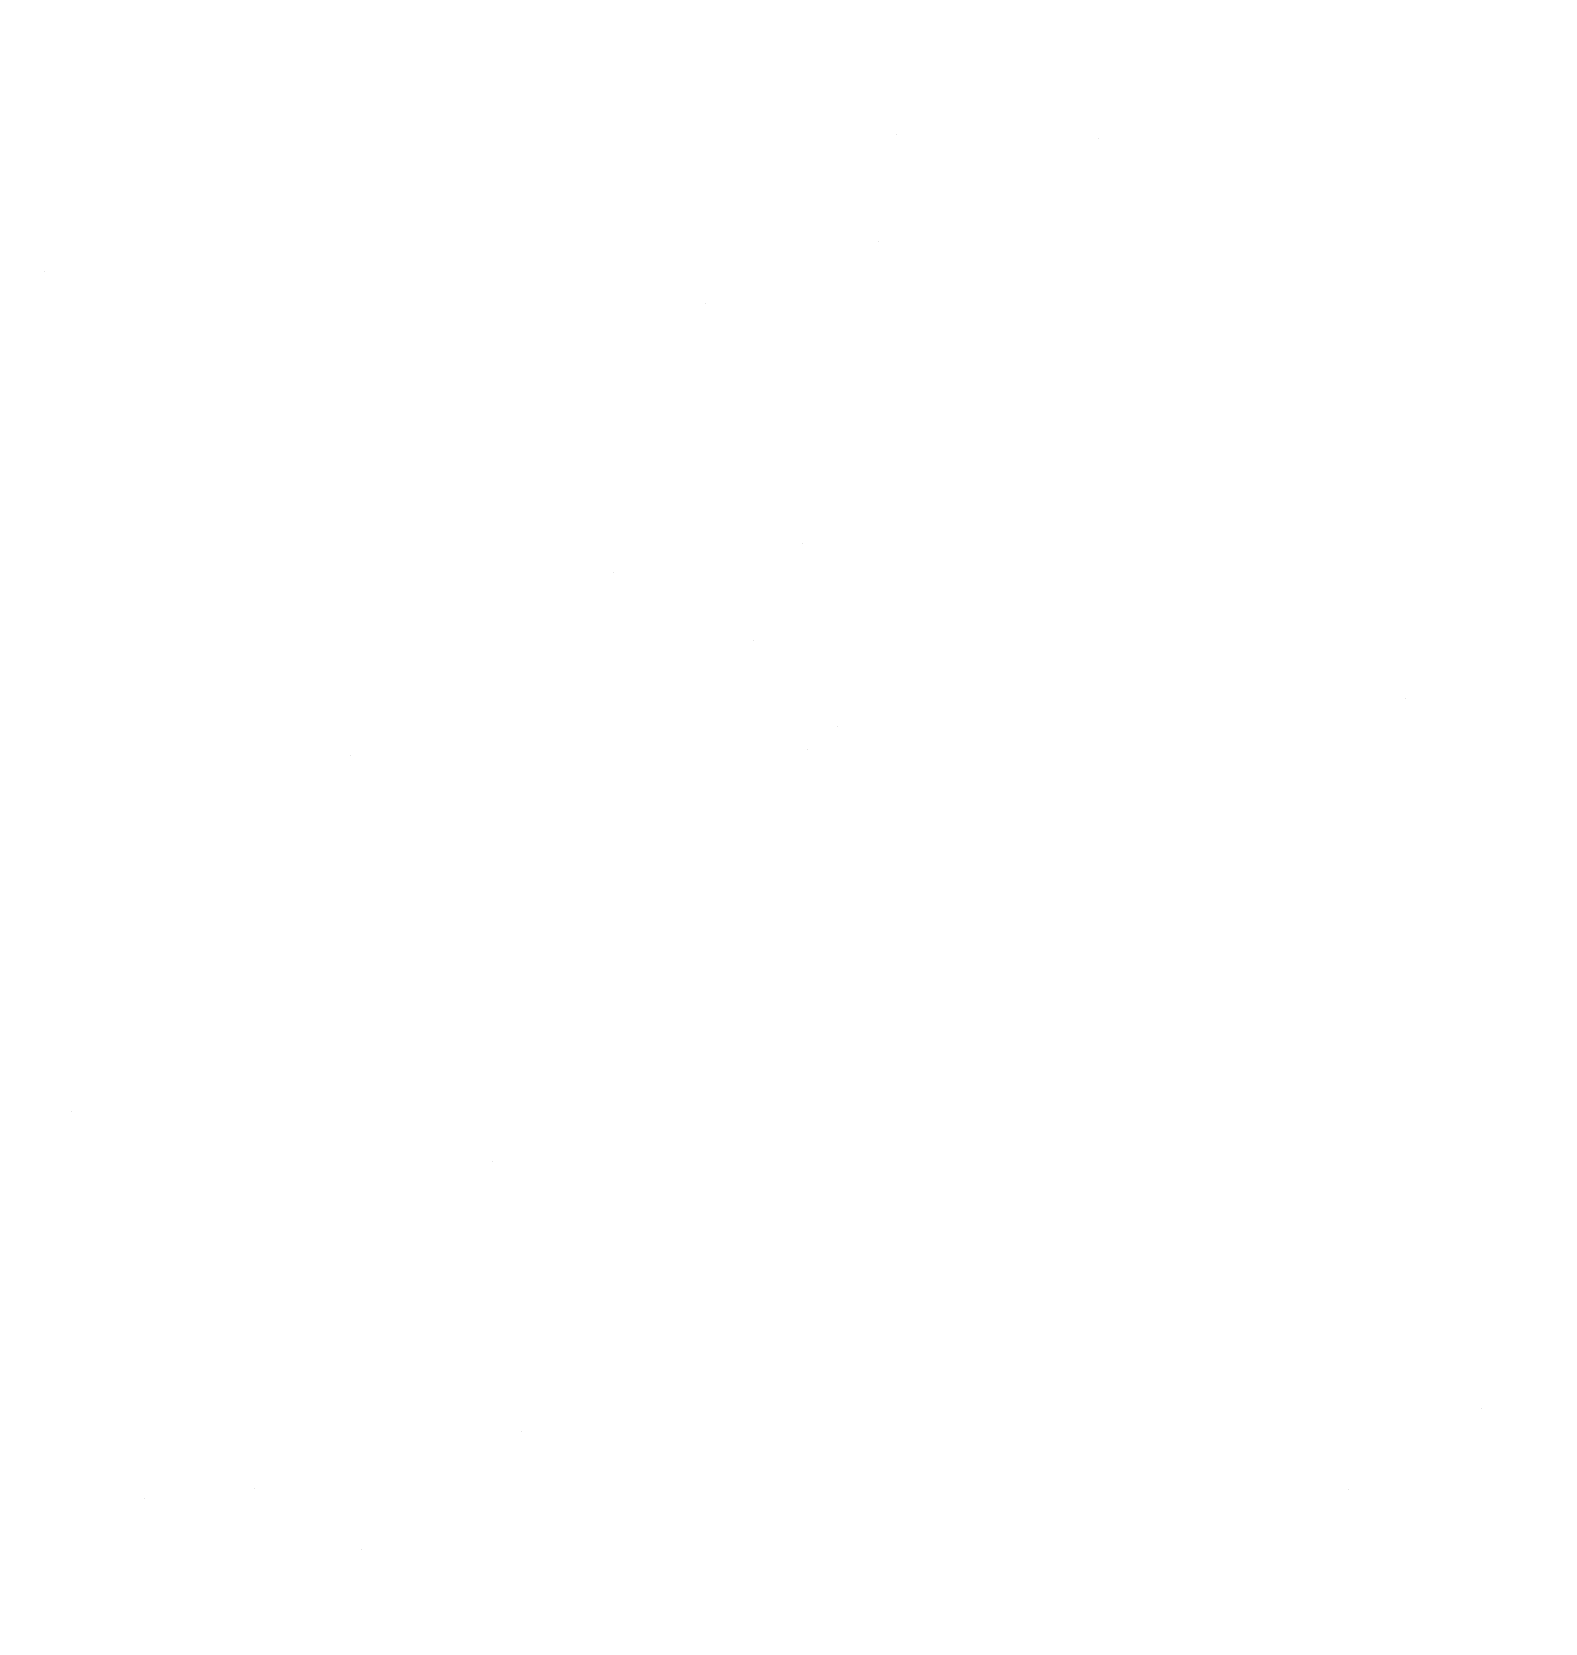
# Model space of a CAD drawing. Extents: x 0.2 to 49.5, y 17.6 to 52.5.
# Drawn here: x 40.92 to 41.946, y 20.409 to 21.488 of the extents above; entities that cross this region are included whole.
import ezdxf

# ---------------------------------------------------------------- set-up
doc = ezdxf.new("R2010")
doc.units = 0
doc.layers.get('0').update_dxf_attribs({"linetype": 'CONTINUOUS'})

msp = doc.modelspace()

# ---------------------------------------------------------------- linework, layer by layer
at = {"color": 7, "const_width": 0.0000000783}
for points in [[(41.2565, 21.3145), (41.2596, 21.2929), (41.2537, 21.2917), (41.2481, 21.2909), (41.243, 21.2907), (41.2356, 21.2912), (41.2294, 21.2926), (41.2244, 21.2949), (41.2204, 21.298), (41.2173, 21.3017), (41.215, 21.306), (41.2136, 21.3123), (41.2127, 21.3219), (41.2124, 21.3349), (41.2124, 21.4181), (41.1962, 21.4181), (41.1962, 21.4372), (41.2124, 21.4372), (41.2124, 21.473), (41.2343, 21.4877), (41.2343, 21.4372), (41.2565, 21.4372), (41.2565, 21.4181), (41.2343, 21.4181), (41.2343, 21.3336), (41.2344, 21.3274), (41.2348, 21.3229), (41.2354, 21.3201), (41.2364, 21.3182), (41.2377, 21.3166), (41.2392, 21.3153), (41.2413, 21.3143), (41.2438, 21.3138), (41.2468, 21.3136), (41.2495, 21.3137), (41.2527, 21.314), (41.2565, 21.3145)], [(41.0183, 21.3392), (41.0411, 21.336), (41.0364, 21.3223), (41.0298, 21.3109), (41.0211, 21.3016), (41.0105, 21.2948), (40.9981, 21.2907), (40.9838, 21.2893), (40.9661, 21.2915), (40.951, 21.298), (40.9386, 21.3089), (40.9293, 21.3236), (40.9237, 21.3419), (40.9218, 21.3637), (40.9237, 21.3862), (40.9294, 21.405), (40.9388, 21.4203), (40.9511, 21.4315), (40.9658, 21.4382), (40.9826, 21.4404), (40.999, 21.4382), (41.0132, 21.4317), (41.0253, 21.4207), (41.0344, 21.4058), (41.04, 21.3872), (41.0418, 21.3652), (41.0418, 21.3635), (41.0417, 21.3613), (41.0417, 21.3586), (40.9446, 21.3586), (40.9465, 21.344), (40.9506, 21.3318), (40.9568, 21.3221), (40.9646, 21.3151), (40.9737, 21.3109), (40.984, 21.3095), (40.9917, 21.3103), (40.9986, 21.3126), (41.0047, 21.3166), (41.01, 21.3222), (41.0145, 21.3297), (41.0183, 21.3392)], [(41.0688, 21.2926), (41.0688, 21.4372), (41.0886, 21.4372), (41.0886, 21.4166), (41.0996, 21.4299), (41.1134, 21.4378), (41.13, 21.4404), (41.1376, 21.4399), (41.1449, 21.4384), (41.1516, 21.4357), (41.1577, 21.4323), (41.1626, 21.4282), (41.1664, 21.4234), (41.1693, 21.418), (41.1716, 21.412), (41.1733, 21.4053), (41.1739, 21.3996), (41.1744, 21.3917), (41.1745, 21.3815), (41.1745, 21.2926), (41.1524, 21.2926), (41.1524, 21.3805), (41.1522, 21.3897), (41.1513, 21.3971), (41.1499, 21.4029), (41.1477, 21.4075), (41.1447, 21.4115), (41.1407, 21.4148), (41.1361, 21.4172), (41.131, 21.4187), (41.1254, 21.4192), (41.1164, 21.4181), (41.1083, 21.4148), (41.101, 21.4093), (41.0954, 21.4007), (41.0919, 21.3881), (41.0908, 21.3716), (41.0908, 21.2926), (41.0688, 21.2926)], [(41.2778, 21.2926), (41.2778, 21.4372), (41.2976, 21.4372), (41.2976, 21.4153), (41.3026, 21.4243), (41.3072, 21.4311), (41.3117, 21.4355), (41.3161, 21.4383), (41.3208, 21.4399), (41.3258, 21.4404), (41.3333, 21.4396), (41.3408, 21.4369), (41.3485, 21.4325), (41.3409, 21.4098), (41.3355, 21.4128), (41.3301, 21.4145), (41.3247, 21.4151), (41.3201, 21.4146), (41.3157, 21.413), (41.3117, 21.4103), (41.3082, 21.4066), (41.3055, 21.4022), (41.3035, 21.3969), (41.3015, 21.3879), (41.3002, 21.3784), (41.2998, 21.3683), (41.2998, 21.2926), (41.2778, 21.2926)], [(41.4507, 21.3392), (41.4735, 21.336), (41.4688, 21.3223), (41.4622, 21.3109), (41.4535, 21.3016), (41.4429, 21.2948), (41.4304, 21.2907), (41.4162, 21.2893), (41.3985, 21.2915), (41.3834, 21.298), (41.371, 21.3089), (41.3617, 21.3236), (41.3561, 21.3419), (41.3542, 21.3637), (41.3561, 21.3862), (41.3618, 21.405), (41.3711, 21.4203), (41.3835, 21.4315), (41.3982, 21.4382), (41.415, 21.4404), (41.4313, 21.4382), (41.4456, 21.4317), (41.4576, 21.4207), (41.4668, 21.4058), (41.4724, 21.3872), (41.4742, 21.3652), (41.4742, 21.3635), (41.4741, 21.3613), (41.4741, 21.3586), (41.377, 21.3586), (41.3789, 21.344), (41.383, 21.3318), (41.3892, 21.3221), (41.397, 21.3151), (41.4061, 21.3109), (41.4164, 21.3095), (41.4241, 21.3103), (41.431, 21.3126), (41.4371, 21.3166), (41.4424, 21.3222), (41.4469, 21.3297), (41.4507, 21.3392)], [(41.4971, 21.2806), (41.5185, 21.2771), (41.52, 21.2704), (41.5225, 21.265), (41.526, 21.261), (41.5322, 21.2572), (41.5396, 21.255), (41.5484, 21.2542), (41.5579, 21.255), (41.5658, 21.2572), (41.5721, 21.261), (41.577, 21.2662), (41.5808, 21.2725), (41.5834, 21.2801), (41.5843, 21.2869), (41.5848, 21.2974), (41.585, 21.3115), (41.5745, 21.301), (41.5625, 21.2947), (41.5489, 21.2926), (41.5324, 21.295), (41.5185, 21.3022), (41.5074, 21.3141), (41.4992, 21.3294), (41.4943, 21.3466), (41.4927, 21.3657), (41.4934, 21.3791), (41.4957, 21.3919), (41.4994, 21.4039), (41.5046, 21.4147), (41.5111, 21.4237), (41.519, 21.4309), (41.528, 21.4362), (41.538, 21.4394), (41.5491, 21.4404), (41.5635, 21.4381), (41.5762, 21.4312), (41.587, 21.4197), (41.587, 21.4372), (41.6074, 21.4372), (41.6074, 21.3122), (41.6067, 21.2919), (41.6046, 21.2759), (41.6012, 21.2643), (41.5963, 21.2556), (41.5897, 21.2482), (41.5816, 21.2421), (41.572, 21.2375), (41.5609, 21.2348), (41.5486, 21.2339), (41.534, 21.2352), (41.5215, 21.2391), (41.5109, 21.2456), (41.503, 21.2546), (41.4984, 21.2663), (41.4971, 21.2806)], [(41.7256, 21.3104), (41.7175, 21.3035), (41.7097, 21.298), (41.702, 21.2941), (41.6943, 21.2914), (41.6862, 21.2899), (41.6777, 21.2893), (41.6645, 21.2906), (41.6535, 21.2945), (41.6447, 21.301), (41.6383, 21.3094), (41.6345, 21.3194), (41.6332, 21.3307), (41.6337, 21.3376), (41.6352, 21.3441), (41.6376, 21.3501), (41.6408, 21.3556), (41.6446, 21.3603), (41.649, 21.3642), (41.6539, 21.3675), (41.6592, 21.3701), (41.6648, 21.3722), (41.6699, 21.3735), (41.6764, 21.3747), (41.6844, 21.3759), (41.7007, 21.3784), (41.7138, 21.3812), (41.7238, 21.3844), (41.7238, 21.3873), (41.7239, 21.3894), (41.7239, 21.3907), (41.7232, 21.3997), (41.7211, 21.4068), (41.7176, 21.4119), (41.7111, 21.4165), (41.7027, 21.4192), (41.6925, 21.4202), (41.6831, 21.4195), (41.6754, 21.4175), (41.6696, 21.4141), (41.665, 21.409), (41.6614, 21.4019), (41.6586, 21.3927), (41.637, 21.3959), (41.6394, 21.4055), (41.6426, 21.4138), (41.6467, 21.4208), (41.6519, 21.4266), (41.6584, 21.4314), (41.6662, 21.4353), (41.6751, 21.4382), (41.685, 21.4399), (41.6957, 21.4404), (41.7061, 21.44), (41.7152, 21.4385), (41.7228, 21.4361), (41.7291, 21.4329), (41.7342, 21.4293), (41.7381, 21.4251), (41.7411, 21.4203), (41.7433, 21.4148), (41.745, 21.4084), (41.7456, 21.4032), (41.746, 21.3956), (41.7461, 21.3858), (41.7461, 21.3532), (41.7462, 21.3332), (41.7467, 21.3188), (41.7475, 21.31), (41.7487, 21.304), (41.7506, 21.2982), (41.7531, 21.2926), (41.73, 21.2926), (41.728, 21.298), (41.7265, 21.3039), (41.7256, 21.3104)], [(41.9349, 21.3104), (41.9268, 21.3035), (41.919, 21.298), (41.9113, 21.2941), (41.9036, 21.2914), (41.8955, 21.2899), (41.887, 21.2893), (41.8738, 21.2906), (41.8628, 21.2945), (41.854, 21.301), (41.8476, 21.3094), (41.8438, 21.3194), (41.8425, 21.3307), (41.843, 21.3376), (41.8444, 21.3441), (41.8469, 21.3501), (41.8501, 21.3556), (41.8539, 21.3603), (41.8582, 21.3642), (41.8631, 21.3675), (41.8684, 21.3701), (41.8741, 21.3722), (41.8792, 21.3735), (41.8857, 21.3747), (41.8937, 21.3759), (41.91, 21.3784), (41.9231, 21.3812), (41.933, 21.3844), (41.9331, 21.3873), (41.9332, 21.3894), (41.9332, 21.3907), (41.9325, 21.3997), (41.9304, 21.4068), (41.9269, 21.4119), (41.9204, 21.4165), (41.912, 21.4192), (41.9018, 21.4202), (41.8923, 21.4195), (41.8847, 21.4175), (41.8788, 21.4141), (41.8743, 21.409), (41.8707, 21.4019), (41.8679, 21.3927), (41.8463, 21.3959), (41.8487, 21.4055), (41.8519, 21.4138), (41.856, 21.4208), (41.8611, 21.4266), (41.8676, 21.4314), (41.8755, 21.4353), (41.8844, 21.4382), (41.8942, 21.4399), (41.905, 21.4404), (41.9154, 21.44), (41.9244, 21.4385), (41.9321, 21.4361), (41.9384, 21.4329), (41.9435, 21.4293), (41.9474, 21.4251)], [(41.0185, 21.3788), (41.0169, 21.3899), (41.0142, 21.399), (41.0102, 21.4061), (41.0025, 21.414), (40.9934, 21.4187), (40.9829, 21.4203), (40.9733, 21.419), (40.9648, 21.4153), (40.9573, 21.409), (40.9514, 21.4006), (40.9476, 21.3905), (40.9459, 21.3788), (41.0185, 21.3788)], [(41.4509, 21.3788), (41.4493, 21.3899), (41.4466, 21.399), (41.4426, 21.4061), (41.4349, 21.414), (41.4258, 21.4187), (41.4153, 21.4203), (41.4057, 21.419), (41.3971, 21.4153), (41.3897, 21.409), (41.3838, 21.4006), (41.38, 21.3905), (41.3783, 21.3788), (41.4509, 21.3788)], [(41.5154, 21.3675), (41.5165, 21.3502), (41.5199, 21.3364), (41.5255, 21.3259), (41.5329, 21.3187), (41.5414, 21.3143), (41.551, 21.3129), (41.5606, 21.3143), (41.5691, 21.3187), (41.5765, 21.3259), (41.5822, 21.3362), (41.5856, 21.3498), (41.5868, 21.3667), (41.5856, 21.3829), (41.5821, 21.3962), (41.5762, 21.4067), (41.5686, 21.4142), (41.5601, 21.4187), (41.5506, 21.4202), (41.5413, 21.4187), (41.533, 21.4143), (41.5257, 21.4069), (41.5199, 21.3966), (41.5165, 21.3835), (41.5154, 21.3675)], [(41.7238, 21.3652), (41.7144, 21.3617), (41.7024, 21.3586), (41.6878, 21.3559), (41.6796, 21.3544), (41.6732, 21.3528), (41.6685, 21.351), (41.665, 21.3489), (41.6621, 21.3462), (41.6598, 21.343), (41.6581, 21.3394), (41.6571, 21.3355), (41.6568, 21.3314), (41.6575, 21.3252), (41.6597, 21.3198), (41.6634, 21.3151), (41.6686, 21.3114), (41.6751, 21.3092), (41.683, 21.3085), (41.6912, 21.3092), (41.6987, 21.3113), (41.7056, 21.3147), (41.7117, 21.3194), (41.7165, 21.325), (41.7202, 21.3317), (41.7222, 21.3381), (41.7234, 21.3462), (41.7238, 21.3562), (41.7238, 21.3652)], [(41.933, 21.3652), (41.9237, 21.3617), (41.9117, 21.3586), (41.897, 21.3559), (41.8888, 21.3544), (41.8824, 21.3528), (41.8778, 21.351), (41.8743, 21.3489), (41.8714, 21.3462), (41.8691, 21.343), (41.8674, 21.3394), (41.8664, 21.3355), (41.866, 21.3314), (41.8668, 21.3252), (41.869, 21.3198), (41.8727, 21.3151), (41.8778, 21.3114), (41.8844, 21.3092), (41.8922, 21.3085), (41.9004, 21.3092), (41.908, 21.3113), (41.9149, 21.3147), (41.9209, 21.3194), (41.9258, 21.325), (41.9295, 21.3317), (41.9315, 21.3381), (41.9327, 21.3462), (41.933, 21.3562), (41.933, 21.3652)], [(41.9623, 21.2926), (41.9393, 21.2926), (41.9373, 21.298), (41.9358, 21.3039), (41.9349, 21.3104)], [(40.9292, 20.9437), (40.9292, 21.1437), (40.9493, 21.1437), (40.9493, 21.1249), (40.9542, 21.1316), (40.9596, 21.1371), (40.9653, 21.1414), (40.9717, 21.1445), (40.979, 21.1463), (40.987, 21.1469), (40.9977, 21.1459), (41.0075, 21.1427), (41.0164, 21.1374), (41.0242, 21.1302), (41.0306, 21.1212), (41.0357, 21.1105), (41.0393, 21.0986), (41.0414, 21.0859), (41.0422, 21.0725), (41.0414, 21.0582), (41.039, 21.0448), (41.035, 21.0325), (41.0295, 21.0216), (41.0226, 21.0125), (41.0142, 21.0053), (41.0049, 21), (40.9953, 20.9969), (40.9854, 20.9958), (40.9783, 20.9964), (40.9717, 20.9981), (40.9656, 21.001), (40.9602, 21.0047), (40.9554, 21.0091), (40.9513, 21.0141), (40.9513, 20.9437), (40.9292, 20.9437)], [(41.1578, 21.0457), (41.1806, 21.0425), (41.176, 21.0288), (41.1693, 21.0173), (41.1606, 21.0081), (41.15, 21.0013), (41.1376, 20.9972), (41.1234, 20.9958), (41.1057, 20.998), (41.0906, 21.0045), (41.0781, 21.0154), (41.0688, 21.0301), (41.0633, 21.0484), (41.0614, 21.0702), (41.0633, 21.0927), (41.0689, 21.1115), (41.0783, 21.1268), (41.0907, 21.138), (41.1053, 21.1447), (41.1222, 21.1469), (41.1385, 21.1447), (41.1527, 21.1382), (41.1648, 21.1272), (41.174, 21.1123), (41.1795, 21.0937), (41.1814, 21.0717), (41.1813, 21.07), (41.1813, 21.0678), (41.1812, 21.0651), (41.0842, 21.0651), (41.0861, 21.0505), (41.0901, 21.0383), (41.0963, 21.0286), (41.1042, 21.0216), (41.1133, 21.0174), (41.1235, 21.016), (41.1312, 21.0168), (41.1381, 21.0191), (41.1442, 21.0231), (41.1496, 21.0287), (41.1541, 21.0362), (41.1578, 21.0457)], [(41.2081, 20.9991), (41.2081, 21.1437), (41.2279, 21.1437), (41.2279, 21.1218), (41.2328, 21.1308), (41.2375, 21.1376), (41.2419, 21.142), (41.2464, 21.1448), (41.2511, 21.1464), (41.2561, 21.1469), (41.2636, 21.1461), (41.2711, 21.1434), (41.2788, 21.139), (41.2712, 21.1163), (41.2658, 21.1193), (41.2604, 21.121), (41.255, 21.1216), (41.2503, 21.1211), (41.246, 21.1195), (41.242, 21.1168), (41.2385, 21.1131), (41.2358, 21.1087), (41.2338, 21.1034), (41.2318, 21.0944), (41.2305, 21.0849), (41.2301, 21.0748), (41.2301, 20.9991), (41.2081, 20.9991)], [(41.2831, 21.0422), (41.3049, 21.0461), (41.3068, 21.0371), (41.3102, 21.0297), (41.3151, 21.0237), (41.3214, 21.0194), (41.3292, 21.0168), (41.3386, 21.016), (41.3478, 21.0167), (41.3553, 21.019), (41.3611, 21.0228), (41.3652, 21.0277), (41.3676, 21.0331), (41.3685, 21.039), (41.3677, 21.0441), (41.3656, 21.0485), (41.362, 21.052), (41.3574, 21.0544), (41.3499, 21.0572), (41.3394, 21.0604), (41.3249, 21.0647), (41.3137, 21.0686), (41.3058, 21.0721), (41.3, 21.0759), (41.2953, 21.0804), (41.2916, 21.0859), (41.2889, 21.0919), (41.2873, 21.0984), (41.2867, 21.1053), (41.2872, 21.1116), (41.2885, 21.1175), (41.2907, 21.1232), (41.2937, 21.1284), (41.2973, 21.1329), (41.3016, 21.1369), (41.3054, 21.1395), (41.3101, 21.1419), (41.3156, 21.144), (41.3216, 21.1456), (41.328, 21.1466), (41.3346, 21.1469), (41.3444, 21.1464), (41.3534, 21.1448), (41.3615, 21.142), (41.3686, 21.1384), (41.3743, 21.134), (41.3786, 21.1288), (41.3819, 21.1226), (41.3844, 21.1151), (41.3862, 21.1064), (41.3647, 21.1031), (41.3631, 21.11), (41.3602, 21.1158), (41.3561, 21.1205), (41.3508, 21.124), (41.3442, 21.1261), (41.3362, 21.1268), (41.3271, 21.1262), (41.3198, 21.1243), (41.3145, 21.1212), (41.3109, 21.1173), (41.3088, 21.1129), (41.308, 21.1081), (41.3083, 21.1051), (41.3092, 21.1022), (41.3107, 21.0996), (41.3129, 21.0971), (41.3157, 21.0949), (41.3192, 21.093), (41.3228, 21.0917), (41.3293, 21.0896), (41.3387, 21.0868), (41.3527, 21.0824), (41.3636, 21.0786), (41.3713, 21.0754), (41.3771, 21.072), (41.3819, 21.0677), (41.3858, 21.0625), (41.3888, 21.0565), (41.3905, 21.0495), (41.3911, 21.0416), (41.3904, 21.0336), (41.3883, 21.0259), (41.3847, 21.0185), (41.3798, 21.0118), (41.3736, 21.0062), (41.3661, 21.0017), (41.3577, 20.9985), (41.3485, 20.9965), (41.3387, 20.9958), (41.3231, 20.9971), (41.3102, 21.001), (41.3, 21.0075), (41.2922, 21.0166), (41.2866, 21.0282), (41.2831, 21.0422)], [(41.4091, 21.0714), (41.4114, 21.0958), (41.4181, 21.1157), (41.4292, 21.1309), (41.4412, 21.1398), (41.4549, 21.1452), (41.4701, 21.1469), (41.4869, 21.1448), (41.5016, 21.1383), (41.514, 21.1274), (41.5235, 21.1127), (41.5292, 21.0947), (41.531, 21.0734), (41.5302, 21.0561), (41.5277, 21.0415), (41.5235, 21.0295), (41.5177, 21.0196), (41.5104, 21.0114), (41.5016, 21.0047), (41.4917, 20.9998), (41.4812, 20.9968), (41.4701, 20.9958), (41.4531, 20.998), (41.4384, 21.0045), (41.426, 21.0153), (41.4166, 21.0302), (41.411, 21.0489), (41.4091, 21.0714)], [(41.5569, 20.9991), (41.5569, 21.1437), (41.5767, 21.1437), (41.5767, 21.1231), (41.5877, 21.1364), (41.6015, 21.1443), (41.6182, 21.1469), (41.6258, 21.1464), (41.633, 21.1449), (41.6398, 21.1422), (41.6458, 21.1388), (41.6507, 21.1347), (41.6545, 21.1299), (41.6575, 21.1245), (41.6598, 21.1185), (41.6614, 21.1118), (41.6621, 21.1061), (41.6625, 21.0982), (41.6626, 21.088), (41.6626, 20.9991), (41.6406, 20.9991), (41.6406, 21.087), (41.6403, 21.0962), (41.6394, 21.1036), (41.638, 21.1094), (41.6358, 21.114), (41.6328, 21.118), (41.6289, 21.1213), (41.6243, 21.1237), (41.6191, 21.1252), (41.6135, 21.1257), (41.6045, 21.1246), (41.5964, 21.1213), (41.5892, 21.1158), (41.5835, 21.1072), (41.5801, 21.0946), (41.579, 21.0781), (41.579, 20.9991), (41.5569, 20.9991)], [(41.7814, 21.0169), (41.7733, 21.01), (41.7654, 21.0045), (41.7578, 21.0006), (41.75, 20.9979), (41.7419, 20.9964), (41.7335, 20.9958), (41.7203, 20.9971), (41.7093, 21.001), (41.7005, 21.0075), (41.6941, 21.0159), (41.6903, 21.0259), (41.689, 21.0372), (41.6895, 21.0441), (41.6909, 21.0506), (41.6933, 21.0566), (41.6965, 21.0621), (41.7003, 21.0668), (41.7047, 21.0707), (41.7096, 21.074), (41.7149, 21.0766), (41.7206, 21.0787), (41.7257, 21.08), (41.7322, 21.0812), (41.7402, 21.0824), (41.7564, 21.0849), (41.7695, 21.0877), (41.7795, 21.0908), (41.7796, 21.0938), (41.7796, 21.0959), (41.7796, 21.0972), (41.779, 21.1062), (41.7769, 21.1133), (41.7734, 21.1183), (41.7669, 21.123), (41.7585, 21.1257), (41.7483, 21.1267), (41.7388, 21.126), (41.7312, 21.124), (41.7253, 21.1206), (41.7208, 21.1155), (41.7171, 21.1084), (41.7143, 21.0992), (41.6928, 21.1024), (41.6952, 21.112), (41.6984, 21.1203), (41.7025, 21.1273), (41.7076, 21.1331), (41.7141, 21.1379), (41.7219, 21.1418), (41.7309, 21.1447), (41.7407, 21.1464), (41.7515, 21.1469), (41.7619, 21.1465), (41.7709, 21.145), (41.7785, 21.1426), (41.7849, 21.1394), (41.79, 21.1358), (41.7939, 21.1316), (41.7968, 21.1268), (41.7991, 21.1213), (41.8007, 21.1149), (41.8013, 21.1097), (41.8017, 21.1021), (41.8018, 21.0923), (41.8018, 21.0597), (41.802, 21.0397), (41.8025, 21.0253), (41.8032, 21.0164), (41.8045, 21.0105), (41.8063, 21.0047), (41.8088, 20.9991), (41.7858, 20.9991), (41.7838, 21.0045), (41.7823, 21.0104), (41.7814, 21.0169)], [(41.8272, 21.0422), (41.849, 21.0461), (41.851, 21.0371), (41.8544, 21.0297), (41.8592, 21.0237), (41.8656, 21.0194), (41.8734, 21.0168), (41.8827, 21.016), (41.8919, 21.0167), (41.8995, 21.019), (41.9052, 21.0228), (41.9093, 21.0277), (41.9118, 21.0331), (41.9126, 21.039), (41.9119, 21.0441), (41.9097, 21.0485), (41.9061, 21.052), (41.9016, 21.0544), (41.8941, 21.0572), (41.8835, 21.0604), (41.869, 21.0647), (41.8578, 21.0686), (41.8499, 21.0721), (41.8442, 21.0759), (41.8394, 21.0804), (41.8357, 21.0859), (41.833, 21.0919), (41.8314, 21.0984), (41.8309, 21.1053), (41.8313, 21.1116), (41.8326, 21.1175), (41.8348, 21.1232), (41.8378, 21.1284), (41.8414, 21.1329), (41.8457, 21.1369), (41.8495, 21.1395), (41.8542, 21.1419), (41.8597, 21.144), (41.8658, 21.1456), (41.8721, 21.1466), (41.8788, 21.1469), (41.8886, 21.1464), (41.8975, 21.1448), (41.9057, 21.142), (41.9127, 21.1384), (41.9184, 21.134), (41.9228, 21.1288), (41.9261, 21.1226), (41.9286, 21.1151), (41.9304, 21.1064), (41.9088, 21.1031), (41.9072, 21.11), (41.9044, 21.1158), (41.9003, 21.1205), (41.8949, 21.124), (41.8883, 21.1261), (41.8804, 21.1268), (41.8712, 21.1262), (41.864, 21.1243), (41.8587, 21.1212), (41.8551, 21.1173), (41.8529, 21.1129), (41.8522, 21.1081), (41.8525, 21.1051), (41.8534, 21.1022), (41.8549, 21.0996), (41.857, 21.0971), (41.8598, 21.0949), (41.8633, 21.093), (41.867, 21.0917), (41.8735, 21.0896), (41.8828, 21.0868), (41.8968, 21.0824), (41.9077, 21.0786), (41.9155, 21.0754), (41.9212, 21.072), (41.926, 21.0677), (41.93, 21.0625), (41.9329, 21.0565), (41.9347, 21.0495), (41.9353, 21.0416), (41.9345, 21.0336), (41.9324, 21.0259), (41.9288, 21.0185), (41.9239, 21.0118), (41.9177, 21.0062), (41.9103, 21.0017), (41.9018, 20.9985), (41.8927, 20.9965), (41.8828, 20.9958), (41.8672, 20.9971), (41.8544, 21.001), (41.8442, 21.0075), (41.8364, 21.0166), (41.8307, 21.0282), (41.8272, 21.0422)], [(40.9492, 21.0706), (40.9503, 21.0536), (40.9537, 21.0398), (40.9593, 21.0293), (40.9666, 21.0219), (40.9748, 21.0175), (40.984, 21.016), (40.9933, 21.0175), (41.0017, 21.0221), (41.0091, 21.0298), (41.015, 21.0407), (41.0185, 21.055), (41.0196, 21.0726), (41.0185, 21.0895), (41.0151, 21.1033), (41.0094, 21.114), (41.0021, 21.1216), (40.994, 21.1262), (40.9849, 21.1277), (40.9759, 21.1261), (40.9676, 21.1212), (40.96, 21.1131), (40.954, 21.1019), (40.9504, 21.0877), (40.9492, 21.0706)], [(41.1581, 21.0853), (41.1565, 21.0964), (41.1537, 21.1055), (41.1497, 21.1126), (41.142, 21.1205), (41.1329, 21.1252), (41.1224, 21.1268), (41.1128, 21.1255), (41.1043, 21.1218), (41.0969, 21.1155), (41.091, 21.1071), (41.0872, 21.097), (41.0854, 21.0853), (41.1581, 21.0853)], [(41.4318, 21.0714), (41.433, 21.0544), (41.4366, 21.0406), (41.4427, 21.0298), (41.4506, 21.0221), (41.4597, 21.0175), (41.4701, 21.016), (41.4805, 21.0175), (41.4896, 21.0221), (41.4975, 21.0299), (41.5035, 21.0407), (41.5072, 21.0548), (41.5084, 21.0722), (41.5072, 21.0886), (41.5035, 21.1022), (41.4974, 21.1128), (41.4895, 21.1205), (41.4804, 21.1251), (41.4701, 21.1267), (41.4597, 21.1251), (41.4506, 21.1205), (41.4427, 21.1129), (41.4366, 21.1022), (41.433, 21.0883), (41.4318, 21.0714)], [(41.7795, 21.0717), (41.7702, 21.0682), (41.7582, 21.0651), (41.7435, 21.0624), (41.7353, 21.0609), (41.7289, 21.0592), (41.7243, 21.0575), (41.7208, 21.0554), (41.7179, 21.0527), (41.7156, 21.0495), (41.7139, 21.0459), (41.7128, 21.042), (41.7125, 21.0379), (41.7132, 21.0317), (41.7155, 21.0263), (41.7192, 21.0216), (41.7243, 21.0179), (41.7308, 21.0157), (41.7387, 21.015), (41.7469, 21.0157), (41.7545, 21.0178), (41.7614, 21.0212), (41.7674, 21.0259), (41.7723, 21.0315), (41.776, 21.0382), (41.7779, 21.0446), (41.7791, 21.0527), (41.7795, 21.0627), (41.7795, 21.0717)], [(41.3333, 20.7056), (41.3333, 20.9052), (41.3553, 20.9052), (41.3553, 20.7056), (41.3333, 20.7056)], [(41.6688, 20.877), (41.6688, 20.9052), (41.6908, 20.9052), (41.6908, 20.877), (41.6688, 20.877)], [(41.0141, 20.7585), (41.0358, 20.7554), (41.0322, 20.74), (41.0261, 20.727), (41.0176, 20.7164), (41.0071, 20.7086), (40.9951, 20.7039), (40.9816, 20.7023), (40.965, 20.7045), (40.9507, 20.7109), (40.9387, 20.7217), (40.9297, 20.7365), (40.9243, 20.7551), (40.9225, 20.7773), (40.9232, 20.7923), (40.9256, 20.806), (40.9294, 20.8183), (40.9349, 20.829), (40.942, 20.8378), (40.9507, 20.8447), (40.9605, 20.8495), (40.9708, 20.8525), (40.9818, 20.8534), (40.995, 20.8521), (41.0066, 20.8481), (41.0164, 20.8415), (41.0243, 20.8325), (41.0301, 20.8212), (41.0337, 20.8077), (41.0123, 20.804), (41.0097, 20.8129), (41.0061, 20.8202), (41.0014, 20.8259), (40.9959, 20.83), (40.9896, 20.8325), (40.9826, 20.8333), (40.9722, 20.8318), (40.9632, 20.8274), (40.9555, 20.82), (40.9498, 20.8094), (40.9463, 20.7954), (40.9451, 20.778), (40.9462, 20.7604), (40.9496, 20.7463), (40.9552, 20.7357), (40.9626, 20.7283), (40.9713, 20.7239), (40.9814, 20.7225), (40.9896, 20.7235), (40.9968, 20.7264), (41.0031, 20.7313), (41.0082, 20.7383), (41.0118, 20.7474), (41.0141, 20.7585)], [(41.1399, 20.7056), (41.1399, 20.7268), (41.1286, 20.7132), (41.1148, 20.705), (41.0986, 20.7023), (41.0911, 20.7029), (41.084, 20.7045), (41.0771, 20.7072), (41.0711, 20.7108), (41.0661, 20.7149), (41.0623, 20.7195), (41.0594, 20.7249), (41.0571, 20.7309), (41.0555, 20.7377), (41.0548, 20.7435), (41.0543, 20.7511), (41.0542, 20.7606), (41.0542, 20.8502), (41.0762, 20.8502), (41.0762, 20.77), (41.0764, 20.7586), (41.0768, 20.75), (41.0776, 20.7441), (41.0795, 20.7381), (41.0824, 20.7331), (41.0864, 20.7289), (41.0912, 20.7259), (41.0968, 20.724), (41.1031, 20.7234), (41.1095, 20.7241), (41.1157, 20.7259), (41.1217, 20.7291), (41.1269, 20.7333), (41.131, 20.7384), (41.134, 20.7445), (41.136, 20.7519), (41.1372, 20.7613), (41.1376, 20.7727), (41.1376, 20.8502), (41.1597, 20.8502), (41.1597, 20.7056), (41.1399, 20.7056)], [(41.2791, 20.7234), (41.2711, 20.7165), (41.2632, 20.711), (41.2555, 20.7071), (41.2478, 20.7044), (41.2397, 20.7029), (41.2312, 20.7023), (41.218, 20.7036), (41.207, 20.7075), (41.1983, 20.714), (41.1919, 20.7224), (41.188, 20.7324), (41.1867, 20.7437), (41.1872, 20.7506), (41.1887, 20.7571), (41.1911, 20.7631), (41.1943, 20.7686), (41.1981, 20.7733), (41.2025, 20.7772), (41.2074, 20.7805), (41.2127, 20.7831), (41.2184, 20.7852), (41.2234, 20.7865), (41.23, 20.7877), (41.238, 20.7889), (41.2542, 20.7914), (41.2673, 20.7942), (41.2773, 20.7973), (41.2774, 20.8003), (41.2774, 20.8024), (41.2774, 20.8037), (41.2767, 20.8127), (41.2746, 20.8198), (41.2712, 20.8248), (41.2646, 20.8295), (41.2562, 20.8322), (41.246, 20.8332), (41.2366, 20.8325), (41.2289, 20.8305), (41.2231, 20.8271), (41.2186, 20.822), (41.2149, 20.8149), (41.2121, 20.8057), (41.1905, 20.8089), (41.1929, 20.8185), (41.1962, 20.8268), (41.2002, 20.8338), (41.2054, 20.8396), (41.2119, 20.8444), (41.2197, 20.8483), (41.2286, 20.8512), (41.2385, 20.8529), (41.2492, 20.8534), (41.2596, 20.853), (41.2687, 20.8515), (41.2763, 20.8491), (41.2826, 20.8459), (41.2877, 20.8423), (41.2916, 20.8381), (41.2946, 20.8333), (41.2969, 20.8278), (41.2985, 20.8214), (41.2991, 20.8162), (41.2995, 20.8086), (41.2996, 20.7988), (41.2996, 20.7662), (41.2997, 20.7462), (41.3002, 20.7318), (41.301, 20.7229), (41.3022, 20.717), (41.3041, 20.7112), (41.3066, 20.7056), (41.2835, 20.7056), (41.2815, 20.711), (41.2801, 20.7169), (41.2791, 20.7234)], [(41.4725, 20.6502), (41.4725, 20.721), (41.4686, 20.7159), (41.4638, 20.7115), (41.4581, 20.7076), (41.4518, 20.7047), (41.4452, 20.7029), (41.4384, 20.7023), (41.4237, 20.7046), (41.4104, 20.7115), (41.3985, 20.7229), (41.3892, 20.7383), (41.3837, 20.7571), (41.3818, 20.7792), (41.3826, 20.7933), (41.3848, 20.8063), (41.3886, 20.8183), (41.3938, 20.8289), (41.4004, 20.8376), (41.4083, 20.8445), (41.4172, 20.8495), (41.4267, 20.8524), (41.4367, 20.8534), (41.4516, 20.8509), (41.4643, 20.8434), (41.4747, 20.8308), (41.4747, 20.8502), (41.4945, 20.8502), (41.4945, 20.6502), (41.4725, 20.6502)], [(41.6144, 20.7056), (41.6144, 20.7268), (41.603, 20.7132), (41.5893, 20.705), (41.5731, 20.7023), (41.5656, 20.7029), (41.5584, 20.7045), (41.5516, 20.7072), (41.5455, 20.7108), (41.5405, 20.7149), (41.5367, 20.7195), (41.5338, 20.7249), (41.5316, 20.7309), (41.5299, 20.7377), (41.5292, 20.7435), (41.5287, 20.7511), (41.5286, 20.7606), (41.5286, 20.8502), (41.5506, 20.8502), (41.5506, 20.77), (41.5508, 20.7586), (41.5512, 20.75), (41.552, 20.7441), (41.5539, 20.7381), (41.5568, 20.7331), (41.5608, 20.7289), (41.5657, 20.7259), (41.5712, 20.724), (41.5775, 20.7234), (41.584, 20.7241), (41.5902, 20.7259), (41.5961, 20.7291), (41.6013, 20.7333), (41.6054, 20.7384), (41.6084, 20.7445), (41.6104, 20.7519), (41.6116, 20.7613), (41.612, 20.7727), (41.612, 20.8502), (41.6341, 20.8502), (41.6341, 20.7056), (41.6144, 20.7056)], [(41.6688, 20.8502), (41.6908, 20.8502), (41.6908, 20.7056), (41.6688, 20.7056), (41.6688, 20.8502)], [(41.8135, 20.7521), (41.8363, 20.749), (41.8316, 20.7353), (41.825, 20.7238), (41.8163, 20.7146), (41.8057, 20.7078), (41.7932, 20.7037), (41.779, 20.7023), (41.7613, 20.7045), (41.7462, 20.711), (41.7338, 20.7219), (41.7245, 20.7366), (41.7189, 20.7549), (41.717, 20.7767), (41.7189, 20.7992), (41.7246, 20.818), (41.7339, 20.8333), (41.7463, 20.8445), (41.761, 20.8512), (41.7778, 20.8534), (41.7941, 20.8512), (41.8084, 20.8447), (41.8204, 20.8337), (41.8296, 20.8188), (41.8352, 20.8002), (41.837, 20.7782), (41.837, 20.7765), (41.8369, 20.7743), (41.8369, 20.7716), (41.7398, 20.7716), (41.7417, 20.757), (41.7458, 20.7448), (41.752, 20.7351), (41.7598, 20.7281), (41.7689, 20.7239), (41.7792, 20.7225), (41.7868, 20.7233), (41.7938, 20.7256), (41.7999, 20.7296), (41.8052, 20.7352), (41.8097, 20.7427), (41.8135, 20.7521)], [(41.8637, 20.7056), (41.8637, 20.8502), (41.8835, 20.8502), (41.8835, 20.8283), (41.8885, 20.8373), (41.8932, 20.8441), (41.8976, 20.8485), (41.902, 20.8513), (41.9067, 20.8529), (41.9117, 20.8534), (41.9192, 20.8526), (41.9268, 20.8499), (41.9344, 20.8455), (41.9268, 20.8228), (41.9214, 20.8258), (41.916, 20.8275), (41.9106, 20.8281), (41.906, 20.8276), (41.9016, 20.826), (41.8976, 20.8233), (41.8942, 20.8196), (41.8914, 20.8152), (41.8894, 20.8099), (41.8874, 20.8009), (41.8862, 20.7914), (41.8858, 20.7813), (41.8858, 20.7056), (41.8637, 20.7056)], [(41.4045, 20.7783), (41.4056, 20.7612), (41.4092, 20.7473), (41.415, 20.7364), (41.4225, 20.7287), (41.4309, 20.724), (41.4403, 20.7225), (41.4492, 20.7239), (41.4573, 20.7284), (41.4645, 20.7357), (41.4702, 20.7461), (41.4736, 20.7596), (41.4747, 20.7761), (41.4735, 20.7938), (41.4699, 20.8082), (41.464, 20.8195), (41.4564, 20.8276), (41.448, 20.8325), (41.4388, 20.8341), (41.4297, 20.8326), (41.4216, 20.8281), (41.4145, 20.8206), (41.4089, 20.8098), (41.4056, 20.7958), (41.4045, 20.7783)], [(41.8137, 20.7918), (41.8121, 20.8029), (41.8094, 20.812), (41.8054, 20.8191), (41.7977, 20.827), (41.7886, 20.8317), (41.7781, 20.8333), (41.7685, 20.832), (41.7599, 20.8283), (41.7525, 20.822), (41.7466, 20.8136), (41.7428, 20.8035), (41.7411, 20.7918), (41.8137, 20.7918)], [(41.2773, 20.7782), (41.268, 20.7747), (41.2559, 20.7716), (41.2413, 20.7689), (41.2331, 20.7674), (41.2267, 20.7657), (41.222, 20.764), (41.2186, 20.7619), (41.2157, 20.7592), (41.2133, 20.756), (41.2116, 20.7524), (41.2106, 20.7485), (41.2103, 20.7444), (41.211, 20.7382), (41.2132, 20.7328), (41.2169, 20.7281), (41.2221, 20.7244), (41.2286, 20.7222), (41.2365, 20.7215), (41.2447, 20.7222), (41.2522, 20.7243), (41.2592, 20.7277), (41.2652, 20.7323), (41.27, 20.738), (41.2737, 20.7447), (41.2757, 20.7511), (41.2769, 20.7592), (41.2773, 20.7692), (41.2773, 20.7782)], [(41.3819, 20.434), (41.3851, 20.4124), (41.3791, 20.4112), (41.3736, 20.4104), (41.3685, 20.4102), (41.361, 20.4107), (41.3548, 20.4121), (41.3498, 20.4144), (41.3459, 20.4175), (41.3427, 20.4212), (41.3405, 20.4255), (41.339, 20.4318), (41.3381, 20.4414), (41.3378, 20.4544), (41.3378, 20.5376), (41.3216, 20.5376), (41.3216, 20.5567), (41.3378, 20.5567), (41.3378, 20.5925), (41.3598, 20.6072), (41.3598, 20.5567), (41.3819, 20.5567), (41.3819, 20.5376), (41.3598, 20.5376), (41.3598, 20.4531), (41.3599, 20.4469), (41.3603, 20.4424), (41.3609, 20.4396), (41.3619, 20.4377), (41.3631, 20.4361), (41.3647, 20.4348), (41.3667, 20.4338), (41.3692, 20.4333), (41.3722, 20.4331), (41.375, 20.4332), (41.3782, 20.4335), (41.3819, 20.434)], [(41.4036, 20.5835), (41.4036, 20.6117), (41.4257, 20.6117), (41.4257, 20.5835), (41.4036, 20.5835)], [(41.6684, 20.5835), (41.6684, 20.6117), (41.6904, 20.6117), (41.6904, 20.5835), (41.6684, 20.5835)], [(40.9204, 20.4552), (40.9422, 20.4591), (40.9441, 20.4501), (40.9475, 20.4427), (40.9524, 20.4367), (40.9588, 20.4324), (40.9666, 20.4298), (40.9759, 20.429), (40.9851, 20.4297), (40.9927, 20.432), (40.9984, 20.4358), (41.0025, 20.4407), (41.005, 20.4461), (41.0058, 20.452), (41.0051, 20.4571), (41.0029, 20.4615), (40.9993, 20.465), (40.9948, 20.4674), (40.9872, 20.4702), (40.9767, 20.4734), (40.9622, 20.4777), (40.951, 20.4816), (40.9431, 20.4851), (40.9374, 20.4889), (40.9326, 20.4934), (40.9289, 20.4989), (40.9262, 20.5049), (40.9246, 20.5114), (40.9241, 20.5183), (40.9245, 20.5246), (40.9258, 20.5305), (40.928, 20.5362), (40.931, 20.5414), (40.9346, 20.5459), (40.9389, 20.5499), (40.9427, 20.5525), (40.9474, 20.5549), (40.9529, 20.557), (40.959, 20.5586), (40.9653, 20.5596), (40.972, 20.5599), (40.9818, 20.5594), (40.9907, 20.5578), (40.9989, 20.555), (41.0059, 20.5514), (41.0116, 20.547), (41.0159, 20.5418), (41.0192, 20.5356), (41.0218, 20.5281), (41.0235, 20.5194), (41.002, 20.5161), (41.0004, 20.523), (40.9975, 20.5288), (40.9935, 20.5335), (40.9881, 20.537), (40.9815, 20.5391), (40.9736, 20.5398), (40.9644, 20.5392), (40.9572, 20.5373), (40.9519, 20.5342), (40.9483, 20.5303), (40.9461, 20.5259), (40.9454, 20.5211), (40.9457, 20.5181), (40.9466, 20.5152), (40.9481, 20.5126), (40.9502, 20.5101), (40.953, 20.5079), (40.9565, 20.506), (40.9602, 20.5047), (40.9666, 20.5026), (40.976, 20.4998), (40.99, 20.4954), (41.0009, 20.4916), (41.0087, 20.4884), (41.0144, 20.485), (41.0192, 20.4807), (41.0232, 20.4755), (41.0261, 20.4694), (41.0279, 20.4625), (41.0284, 20.4546), (41.0277, 20.4466), (41.0256, 20.4389), (41.022, 20.4315), (41.0171, 20.4248), (41.0109, 20.4192), (41.0034, 20.4147), (40.995, 20.4115), (40.9859, 20.4095), (40.976, 20.4088), (40.9604, 20.4101), (40.9475, 20.414), (40.9373, 20.4205), (40.9296, 20.4296), (40.9239, 20.4412), (40.9204, 20.4552)], [(41.1437, 20.4586), (41.1665, 20.4555), (41.1619, 20.4418), (41.1553, 20.4303), (41.1466, 20.4211), (41.1359, 20.4143), (41.1235, 20.4102), (41.1093, 20.4088), (41.0916, 20.411), (41.0765, 20.4175), (41.064, 20.4284), (41.0547, 20.4431), (41.0492, 20.4614), (41.0473, 20.4832), (41.0492, 20.5057), (41.0548, 20.5245), (41.0642, 20.5398), (41.0766, 20.551), (41.0912, 20.5577), (41.1081, 20.5599), (41.1244, 20.5577), (41.1386, 20.5512), (41.1507, 20.5402), (41.1599, 20.5253), (41.1654, 20.5067), (41.1673, 20.4847), (41.1673, 20.483), (41.1672, 20.4808), (41.1671, 20.4781), (41.0701, 20.4781), (41.072, 20.4635), (41.076, 20.4513), (41.0822, 20.4416), (41.0901, 20.4346), (41.0992, 20.4304), (41.1094, 20.429), (41.1171, 20.4298), (41.124, 20.4321), (41.1301, 20.436), (41.1355, 20.4417), (41.14, 20.4492), (41.1437, 20.4586)], [(41.1942, 20.4121), (41.1942, 20.5567), (41.2141, 20.5567), (41.2141, 20.5361), (41.225, 20.5493), (41.2388, 20.5573), (41.2555, 20.5599), (41.2631, 20.5594), (41.2703, 20.5578), (41.2771, 20.5552), (41.2831, 20.5518), (41.2881, 20.5477), (41.2919, 20.5429), (41.2948, 20.5375), (41.2971, 20.5315), (41.2987, 20.5248), (41.2994, 20.5191), (41.2998, 20.5112), (41.3, 20.501), (41.3, 20.4121), (41.2779, 20.4121), (41.2779, 20.5), (41.2776, 20.5092), (41.2768, 20.5166), (41.2753, 20.5224), (41.2732, 20.527), (41.2701, 20.531), (41.2662, 20.5343), (41.2616, 20.5367), (41.2565, 20.5382), (41.2508, 20.5387), (41.2419, 20.5376), (41.2338, 20.5343), (41.2265, 20.5288), (41.2208, 20.5202), (41.2174, 20.5076), (41.2163, 20.491), (41.2163, 20.4121), (41.1942, 20.4121)], [(41.4036, 20.5567), (41.4257, 20.5567), (41.4257, 20.4121), (41.4036, 20.4121), (41.4036, 20.5567)], [(41.4592, 20.4121), (41.4592, 20.5567), (41.479, 20.5567), (41.479, 20.5364), (41.4835, 20.543), (41.4889, 20.5487), (41.4953, 20.5535), (41.5024, 20.5571), (41.5101, 20.5592), (41.5184, 20.5599), (41.5275, 20.5592), (41.5354, 20.557), (41.5421, 20.5533), (41.5477, 20.5482), (41.552, 20.542), (41.5552, 20.5346), (41.5665, 20.5487), (41.5799, 20.5571), (41.5954, 20.5599), (41.6073, 20.5586), (41.6172, 20.5546), (41.6251, 20.548), (41.6309, 20.5387), (41.6344, 20.5264), (41.6356, 20.5113), (41.6356, 20.4121), (41.6136, 20.4121), (41.6136, 20.5032), (41.6134, 20.5121), (41.6127, 20.5191), (41.6115, 20.5243), (41.6097, 20.5284), (41.6071, 20.5318), (41.6037, 20.5348), (41.5997, 20.5369), (41.5953, 20.5383), (41.5905, 20.5387), (41.5818, 20.5376), (41.5742, 20.5342), (41.5677, 20.5286), (41.5626, 20.5204), (41.5596, 20.5096), (41.5586, 20.4961), (41.5586, 20.4121), (41.5366, 20.4121), (41.5366, 20.506), (41.536, 20.516), (41.5342, 20.5242), (41.5312, 20.5305), (41.5268, 20.5351), (41.5209, 20.5378), (41.5135, 20.5387), (41.5075, 20.5381), (41.5017, 20.5363), (41.4963, 20.5333), (41.4915, 20.5291), (41.4877, 20.5238), (41.4849, 20.5173), (41.4829, 20.5093), (41.4817, 20.4992), (41.4813, 20.4871), (41.4813, 20.4121), (41.4592, 20.4121)], [(41.6684, 20.5567), (41.6904, 20.5567), (41.6904, 20.4121), (41.6684, 20.4121), (41.6684, 20.5567)], [(41.8131, 20.4586), (41.8359, 20.4555), (41.8313, 20.4418), (41.8246, 20.4303), (41.8159, 20.4211), (41.8053, 20.4143), (41.7929, 20.4102), (41.7787, 20.4088), (41.7609, 20.411), (41.7459, 20.4175), (41.7334, 20.4284), (41.7241, 20.4431), (41.7185, 20.4614), (41.7167, 20.4832), (41.7185, 20.5057), (41.7242, 20.5245), (41.7336, 20.5398), (41.746, 20.551), (41.7606, 20.5577), (41.7774, 20.5599), (41.7938, 20.5577), (41.808, 20.5512), (41.8201, 20.5402), (41.8293, 20.5253), (41.8348, 20.5067), (41.8366, 20.4847), (41.8366, 20.483), (41.8366, 20.4808), (41.8365, 20.4781), (41.7395, 20.4781), (41.7414, 20.4635), (41.7454, 20.4513), (41.7516, 20.4416), (41.7595, 20.4346), (41.7685, 20.4304), (41.7788, 20.429), (41.7865, 20.4298), (41.7934, 20.4321), (41.7995, 20.436), (41.8048, 20.4417), (41.8094, 20.4492), (41.8131, 20.4586)], [(41.8636, 20.4121), (41.8636, 20.5567), (41.8834, 20.5567), (41.8834, 20.5361), (41.8944, 20.5493), (41.9082, 20.5573), (41.9248, 20.5599), (41.9325, 20.5594), (41.9397, 20.5578), (41.9465, 20.5552), (41.9525, 20.5518)], [(41.144, 20.4983), (41.1424, 20.5094), (41.1396, 20.5185), (41.1357, 20.5256), (41.1279, 20.5335), (41.1188, 20.5382), (41.1083, 20.5398), (41.0987, 20.5385), (41.0902, 20.5348), (41.0828, 20.5285), (41.0769, 20.5201), (41.0731, 20.51), (41.0713, 20.4983), (41.144, 20.4983)], [(41.8133, 20.4983), (41.8118, 20.5094), (41.809, 20.5185), (41.805, 20.5256), (41.7973, 20.5335), (41.7882, 20.5382), (41.7777, 20.5398), (41.7681, 20.5385), (41.7596, 20.5348), (41.7521, 20.5285), (41.7463, 20.5201), (41.7424, 20.51), (41.7407, 20.4983), (41.8133, 20.4983)], [(41.947, 20.5092), (41.9461, 20.5166), (41.9447, 20.5224), (41.9425, 20.527), (41.9395, 20.531), (41.9356, 20.5343), (41.9309, 20.5367), (41.9258, 20.5382), (41.9202, 20.5387), (41.9112, 20.5376), (41.9031, 20.5343), (41.8959, 20.5288), (41.8902, 20.5202), (41.8868, 20.5076), (41.8856, 20.491), (41.8856, 20.4121), (41.8636, 20.4121)]]:
    msp.add_lwpolyline(points, dxfattribs=at)

doc.saveas('drawing.dxf')
